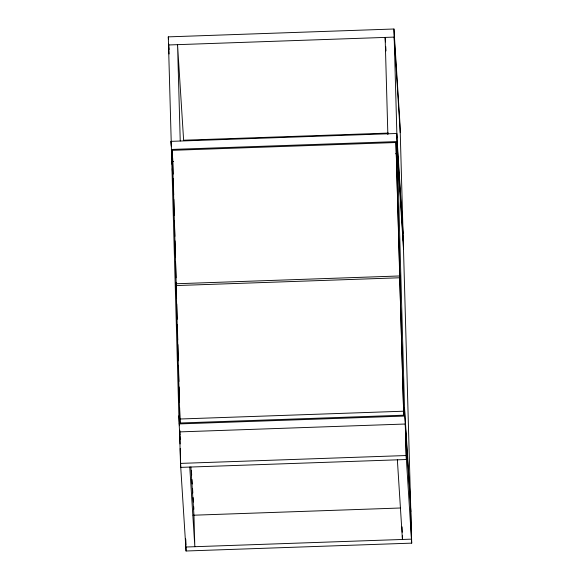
<?xml version="1.0" encoding="UTF-8"?>
<svg xmlns="http://www.w3.org/2000/svg" width="580" height="580" viewBox="0 0 580 580"><rect width="100%" height="100%" fill="white"/><g stroke="black" fill="none" stroke-linecap="round" stroke-linejoin="round"><path stroke-width="0.87" d="M171.332 145.79L168.294 36.866L393.943 29L400.019 124.562L411.706 543.134L186.057 551L180.489 463.398L179.612 431.897L405.26 424.024L406.138 455.532L411.706 543.134M388.513 133.074L183.621 140.222L177.545 44.653L180.235 140.969M171.977 160.218L171.064 141.353L396.72 133.487L403.057 233.479M171.296 149.459L396.945 141.585L403.274 241.135M176.153 282.337L176.305 287.752L172.318 150.321L395.966 142.52L399.946 279.951M173.579 161.479L171.774 161.537L171.948 164.242M395.618 153.729L397.423 153.671L403.499 249.233M176.052 283.765L399.692 275.964L403.724 415.193L180.083 422.994L179.829 419.014L176.102 285.57L399.743 277.769L403.724 415.193M179.829 419.014L403.47 411.213M171.549 153.439L179.104 423.929L404.753 416.063L410.828 511.625M180.489 463.398L406.138 455.532M193.046 515.228L400.649 507.993M400.243 132.668L394.168 37.098L168.519 44.972L169.092 53.983M385.432 41.927L385.142 37.417L387.861 134.632M385.714 46.429L386.004 50.939M404.528 407.958L410.604 503.527M397.365 459.824L402.433 539.465L402.332 535.862M168.294 36.866L168.461 39.578M168.751 44.08L169.092 49.489M172.318 150.321L172.572 154.302M171.064 141.353L171.412 146.733M171.637 150.321L171.977 155.701L171.622 150.292M172.231 168.751L172.579 174.159M191.4 470.51L191.683 475.02M191.973 479.522L192.256 484.032M192.545 488.541L192.828 493.051M193.118 497.553L193.401 502.062M193.691 506.572L193.865 509.276M190.878 466.878L193.952 515.199L194.829 546.701L189.769 467.067M176.102 285.57L176.603 298.562M178.879 415.831L179.51 425.749M179.793 430.251L180.083 434.761M179.104 423.929L180.09 439.451M410.575 507.645L411.459 539.146L185.803 547.02L185.578 538.914M405.514 428.004L406.391 459.512L180.743 467.378L180.213 448.478M393.943 29L396.981 137.917M397.199 145.565L404.753 416.063M396.72 133.487L396.945 141.585M395.966 142.52L399.692 275.964M402.078 526.865L402.23 532.259M185.731 539.298L185.883 544.7M185.955 547.397L186.057 551M172.673 157.912L173.13 174.138M173.253 178.647L173.71 194.88M173.833 199.389L174.29 215.615M174.435 221.024L174.87 236.357M174.993 240.86L175.443 257.092M175.573 261.602L176.023 277.827M176.755 303.978L177.183 319.305M177.335 324.713L177.763 340.039M177.886 344.549L178.343 360.782M178.466 365.291L178.923 381.517M179.075 386.925L179.503 402.259M179.655 407.667L180.083 422.994M179.865 435.877L180.09 443.976"/></g></svg>
